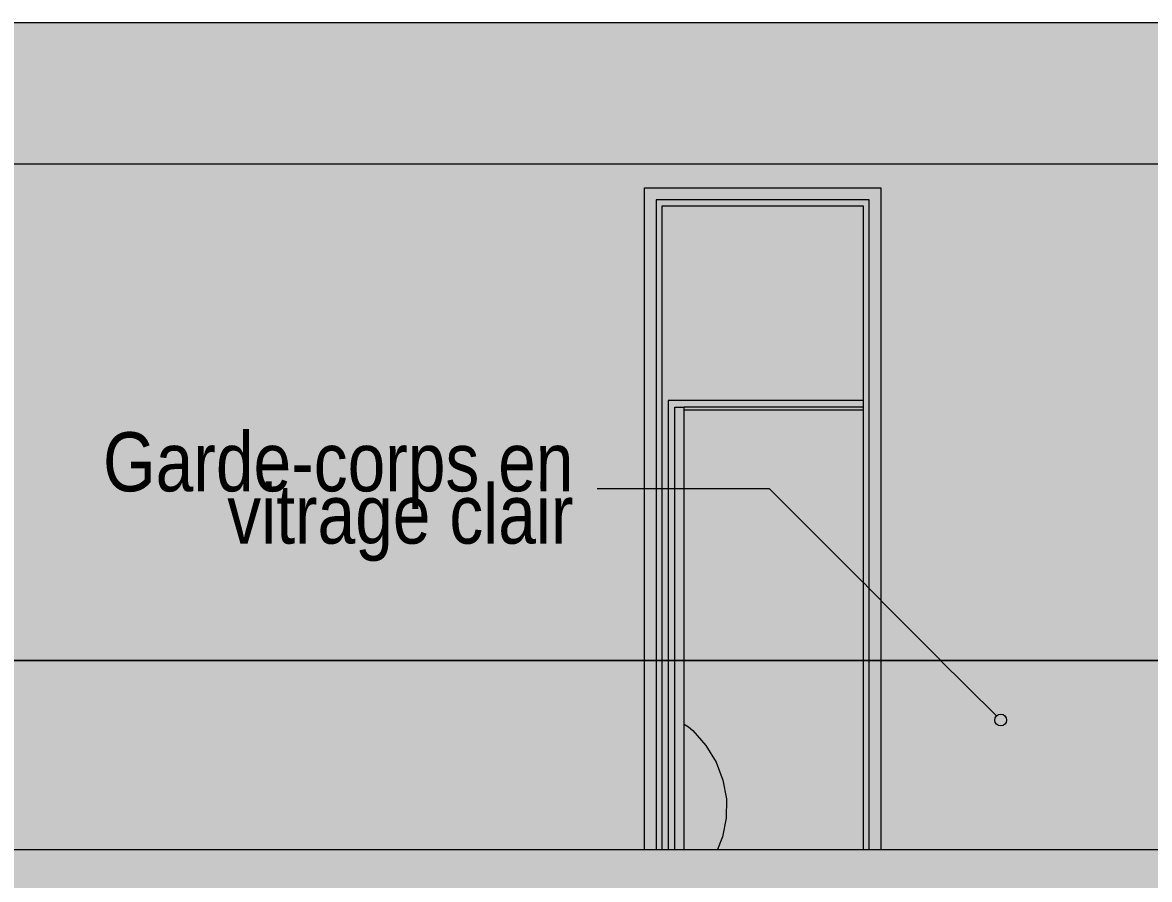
# Model space of a CAD drawing. Header units: centimetres. Extents: x -4381 to 5639, y -3920 to 4826.
# Drawn here: x 123.161 to 127.926, y 14.192 to 17.818 of the extents above; entities that cross this region are included whole.
import ezdxf
from ezdxf.xclip import XClip

# ---------------------------------------------------------------- set-up
doc = ezdxf.new("R2010")
doc.units = ezdxf.units.CM
doc.header["$MEASUREMENT"] = 0
doc.header["$XCLIPFRAME"] = 0
doc.set_wipeout_variables(frame=1)
doc.linetypes.add('Wipeout_Contour', pattern=[100, 0, -100])
for name, color, linetype, lineweight in [('00- Texts and Fills_Pen_No__7', 7, 'Continuous', 5), ('01- MOBILIER_Pen_No__1', 7, 'Continuous', 5), ('0_Pen_No__1', 7, 'Continuous', 5), ('Dalles_Pen_No__1', 7, 'Continuous', 5), ('Structural - Bearing_Pen_No__1', 7, 'Continuous', 5), ('Structural - Bearing_Pen_No__18', 9, 'Continuous', 5), ('Structural - Bearing_Pen_No__7', 7, 'Continuous', 5)]:
    doc.layers.add(name, color=color, linetype=linetype, lineweight=lineweight)
for name, color, linetype in [('Dalles', 7, 'Continuous'), ('Drawing & Figure', 7, 'Continuous'), ('Structural - Bearing', 7, 'Continuous')]:
    doc.layers.add(name, color=color, linetype=linetype)
for name, color, linetype, lineweight, true_color in [('Dalles_Pen_No__61', 7, 'Continuous', 5, 0x6a6a6a), ('Structural - Bearing_Pen_No__102', 7, 'Continuous', 5, 0xcccccc), ('Structural - Bearing_Pen_No__112', 7, 'Continuous', 5, 0xd5aaaa), ('Structural - Bearing_Pen_No__61', 7, 'Continuous', 5, 0x6a6a6a)]:
    doc.layers.add(name, color=color, linetype=linetype, lineweight=lineweight, true_color=true_color)
doc.styles.add('GENERATED_STYLE_2', font='')
doc.styles.get('GENERATED_STYLE_2').set_extended_font_data('Arial Narrow Occidental')

# ---------------------------------------------------------------- blocks, each defined once
blk = doc.blocks.new('Drawing_11_11', base_point=(474.0779, 10.6179))
at = {"color": 254, "linetype": 'Wipeout_Contour', "lineweight": 0, "ltscale": 2027.37655}
blk.add_wipeout([(117.6905, 17.2179), (117.6905, 15.1179), (121.9905, 15.1179), (121.9905, 17.1179), (122.9905, 17.1179), (122.9905, 15.1179), (125.7905, 15.1179), (125.7905, 17.1179), (126.7905, 17.1179), (126.7905, 15.1179), (128.5405, 15.1179), (128.5405, 17.1179), (130.5405, 17.1179), (130.5405, 15.1179), (131.6905, 15.1179), (131.6905, 17.2179)], dxfattribs=at).dxf.layer = 'Structural - Bearing'
at = {"color": 254, "linetype": 'Wipeout_Contour', "lineweight": 0, "ltscale": 503.985683}
blk.add_wipeout([(115.9905, 14.1179), (134.3905, 14.1179), (134.3905, 14.3179), (115.9905, 14.3179)], dxfattribs=at).dxf.layer = 'Structural - Bearing'
at = {"layer": 'Structural - Bearing_Pen_No__112', "linetype": 'Continuous', "ltscale": 10}
blk.add_hatch(color=256, dxfattribs=at).paths.add_polyline_path([(117.6905, 17.2179), (117.6905, 15.1179), (121.9905, 15.1179), (121.9905, 17.1179), (122.9905, 17.1179), (122.9905, 15.1179), (125.7905, 15.1179), (125.7905, 17.1179), (126.7905, 17.1179), (126.7905, 15.1179), (128.5405, 15.1179), (128.5405, 17.1179), (130.5405, 17.1179), (130.5405, 15.1179), (131.6905, 15.1179), (131.6905, 17.2179)])
at = {"layer": 'Structural - Bearing_Pen_No__61', "linetype": 'Continuous', "ltscale": 10}
blk.add_hatch(color=256, dxfattribs=at).paths.add_polyline_path([(115.9905, 14.1179), (134.3905, 14.1179), (134.3905, 14.3179), (115.9905, 14.3179)])
at = {"layer": '00- Texts and Fills_Pen_No__7', "linetype": 'Continuous', "insert": (125.4906, 15.8108), "char_height": 0.25, "width": 2.359623, "attachment_point": 6, "line_spacing_factor": 0.530688, "style": 'GENERATED_STYLE_2'}
blk.add_mtext('\\A1;{\\fArial Narrow Occidental|b0|i0|c0|p34;Garde-corps en vitrage clair}', dxfattribs=at)
at = {"color": 254, "linetype": 'Wipeout_Contour', "lineweight": 0, "ltscale": 505.596183}
blk.add_wipeout([(115.6905, 17.6179), (115.6905, 17.2179), (134.6905, 17.2179), (134.6905, 17.6179)], dxfattribs=at).dxf.layer = 'Dalles'
at = {"color": 254, "linetype": 'Wipeout_Contour', "lineweight": 0, "ltscale": 507.378713}
blk.add_wipeout([(125.7905, 17.0679), (125.7905, 15.1179), (125.8405, 15.1179), (125.8405, 17.0679)], dxfattribs=at).dxf.layer = 'Structural - Bearing'
at = {"color": 254, "linetype": 'Wipeout_Contour', "lineweight": 0, "ltscale": 511.148126}
blk.add_wipeout([(126.7405, 17.0679), (126.7405, 15.1179), (126.7905, 15.1179), (126.7905, 17.0679)], dxfattribs=at).dxf.layer = 'Structural - Bearing'
at = {"layer": 'Dalles_Pen_No__61', "linetype": 'Continuous', "ltscale": 10}
blk.add_hatch(color=256, dxfattribs=at).paths.add_polyline_path([(115.6905, 17.6179), (115.6905, 17.2179), (134.6905, 17.2179), (134.6905, 17.6179)])
at = {"layer": 'Structural - Bearing_Pen_No__18', "linetype": 'Continuous', "ltscale": 10}
for points in [[(125.7905, 17.0679), (125.7905, 15.1179), (125.8405, 15.1179), (125.8405, 17.0679)], [(126.7405, 17.0679), (126.7405, 15.1179), (126.7905, 15.1179), (126.7905, 17.0679)]]:
    blk.add_hatch(color=256, dxfattribs=at).paths.add_polyline_path(points)
at = {"layer": 'Dalles_Pen_No__1', "linetype": 'Continuous', "ltscale": 10}
blk.add_line((134.6905, 17.2179), (115.6905, 17.2179), dxfattribs=at)
at = {"color": 254, "linetype": 'Wipeout_Contour', "lineweight": 0, "ltscale": 505.762181}
blk.add_wipeout([(115.9905, 17.6179), (134.3905, 17.6179), (134.3905, 17.8179), (115.9905, 17.8179)], dxfattribs=at).dxf.layer = 'Structural - Bearing'
at = {"color": 254, "linetype": 'Wipeout_Contour', "lineweight": 0, "ltscale": 764.515854}
blk.add_wipeout([(126.7405, 17.0679), (126.7905, 17.0679), (126.7905, 17.1179), (125.7905, 17.1179), (125.7905, 17.0679), (125.8405, 17.0679)], dxfattribs=at).dxf.layer = 'Structural - Bearing'
at = {"color": 254, "linetype": 'Wipeout_Contour', "lineweight": 0, "ltscale": 507.520834}
blk.add_wipeout([(125.8405, 17.0429), (125.8405, 15.1179), (125.8655, 15.1179), (125.8655, 17.0429)], dxfattribs=at).dxf.layer = 'Structural - Bearing'
at = {"color": 254, "linetype": 'Wipeout_Contour', "lineweight": 0, "ltscale": 510.992707}
blk.add_wipeout([(126.7155, 17.0429), (126.7155, 15.1179), (126.7405, 15.1179), (126.7405, 17.0429)], dxfattribs=at).dxf.layer = 'Structural - Bearing'
at = {"layer": 'Structural - Bearing_Pen_No__18', "linetype": 'Continuous', "ltscale": 10}
for points in [[(126.7405, 17.0679), (126.7905, 17.0679), (126.7905, 17.1179), (125.7905, 17.1179), (125.7905, 17.0679), (125.8405, 17.0679)], [(125.8405, 17.0429), (125.8405, 15.1179), (125.8655, 15.1179), (125.8655, 17.0429)], [(126.7155, 17.0429), (126.7155, 15.1179), (126.7405, 15.1179), (126.7405, 17.0429)]]:
    blk.add_hatch(color=256, dxfattribs=at).paths.add_polyline_path(points)
at = {"layer": 'Structural - Bearing_Pen_No__61', "linetype": 'Continuous', "ltscale": 10}
blk.add_hatch(color=256, dxfattribs=at).paths.add_polyline_path([(115.9905, 17.6179), (134.3905, 17.6179), (134.3905, 17.8179), (115.9905, 17.8179)])
at = {"layer": 'Structural - Bearing_Pen_No__1', "linetype": 'Continuous', "ltscale": 10}
for p, q in [((115.9905, 17.8179), (134.3905, 17.8179)), ((125.7905, 17.1179), (126.7905, 17.1179))]:
    blk.add_line(p, q, dxfattribs=at)
at = {"color": 254, "linetype": 'Wipeout_Contour', "lineweight": 0, "ltscale": 764.489376}
blk.add_wipeout([(126.7405, 17.0679), (125.8405, 17.0679), (125.8405, 17.0429), (125.8655, 17.0429), (126.7155, 17.0429), (126.7405, 17.0429)], dxfattribs=at).dxf.layer = 'Structural - Bearing'
at = {"layer": 'Structural - Bearing_Pen_No__18', "linetype": 'Continuous', "ltscale": 10}
blk.add_hatch(color=256, dxfattribs=at).paths.add_polyline_path([(126.7405, 17.0679), (125.8405, 17.0679), (125.8405, 17.0429), (125.8655, 17.0429), (126.7155, 17.0429), (126.7405, 17.0429)])
at = {"layer": 'Structural - Bearing_Pen_No__1', "linetype": 'Continuous', "ltscale": 10}
blk.add_line((126.7405, 17.0679), (125.8405, 17.0679), dxfattribs=at)
at = {"color": 254, "linetype": 'Wipeout_Contour', "lineweight": 0, "ltscale": 509.255956}
blk.add_wipeout([(125.8655, 17.0429), (125.8655, 15.1179), (126.7155, 15.1179), (126.7155, 17.0429)], dxfattribs=at).dxf.layer = 'Structural - Bearing'
at = {"layer": 'Structural - Bearing_Pen_No__102', "linetype": 'Continuous', "ltscale": 10}
blk.add_hatch(color=256, dxfattribs=at).paths.add_polyline_path([(125.8655, 17.0429), (125.8655, 15.1179), (126.7155, 15.1179), (126.7155, 17.0429)])
at = {"layer": '00- Texts and Fills_Pen_No__7', "linetype": 'Continuous', "ltscale": 10}
blk.add_line((126.3193, 15.8443), (125.5906, 15.8443), dxfattribs=at)
at = {"layer": 'Structural - Bearing_Pen_No__1', "linetype": 'Continuous', "ltscale": 10}
blk.add_line((125.8655, 17.0429), (126.7155, 17.0429), dxfattribs=at)
at = {"layer": 'Structural - Bearing_Pen_No__7', "linetype": 'Continuous', "ltscale": 10}
for p, q in [((126.7155, 16.2179), (125.8905, 16.2179)), ((125.8905, 16.2179), (125.8905, 16.1779)), ((125.9185, 16.1899), (125.9585, 16.1899)), ((126.7155, 16.1899), (125.9585, 16.1899)), ((126.7155, 16.1779), (125.9585, 16.1779))]:
    blk.add_line(p, q, dxfattribs=at)
at = {"color": 254, "linetype": 'Wipeout_Contour', "lineweight": 0, "ltscale": 504.257435}
blk.add_wipeout([(116.0105, 14.3179), (134.3905, 14.3179), (134.3905, 15.1179), (116.0105, 15.1179)], dxfattribs=at).dxf.layer = 'Structural - Bearing'
at = {"layer": 'Structural - Bearing_Pen_No__102', "linetype": 'Continuous', "ltscale": 10}
blk.add_hatch(color=256, dxfattribs=at).paths.add_polyline_path([(116.0105, 14.3179), (134.3905, 14.3179), (134.3905, 15.1179), (116.0105, 15.1179)])
at = {"layer": '00- Texts and Fills_Pen_No__7', "linetype": 'Continuous', "ltscale": 10}
blk.add_line((127.2797, 14.8839), (126.3193, 15.8443), dxfattribs=at)
blk.add_circle((127.2974, 14.8662), 0.025, dxfattribs=at)
at = {"layer": '01- MOBILIER_Pen_No__1', "linetype": 'Continuous', "ltscale": 10}
for p, q in [((125.9585, 14.8483), (125.9699, 14.842)), ((125.9699, 14.842), (125.9763, 14.837)), ((125.9763, 14.837), (125.9954, 14.8217)), ((125.9954, 14.8217), (126.0509, 14.7593)), ((126.0509, 14.7593), (126.0938, 14.6888)), ((126.0938, 14.6888), (126.1228, 14.6125)), ((126.1228, 14.6125), (126.1372, 14.5327)), ((126.1372, 14.5327), (126.1364, 14.4517)), ((126.1364, 14.4517), (126.1205, 14.372)), ((126.1183, 14.3646), (126.0993, 14.3179)), ((126.1205, 14.372), (126.1183, 14.3646))]:
    blk.add_line(p, q, dxfattribs=at)
at = {"layer": '0_Pen_No__1', "linetype": 'Continuous', "ltscale": 10}
blk.add_line((115.9905, 15.1179), (134.4105, 15.1179), dxfattribs=at)
at = {"layer": 'Structural - Bearing_Pen_No__1', "linetype": 'Continuous', "ltscale": 10}
for p, q in [((125.7905, 14.3179), (125.7905, 17.1179)), ((126.7905, 17.1179), (126.7905, 14.3179)), ((125.8405, 17.0679), (125.8405, 14.3179)), ((126.7405, 14.3179), (126.7405, 17.0679)), ((125.8655, 14.3179), (125.8655, 17.0429)), ((126.7155, 17.0429), (126.7155, 14.3179)), ((134.3905, 15.1179), (116.0105, 15.1179)), ((131.6705, 15.1179), (116.0105, 15.1179)), ((115.9905, 14.3179), (134.3905, 14.3179))]:
    blk.add_line(p, q, dxfattribs=at)
at = {"layer": 'Structural - Bearing_Pen_No__7', "linetype": 'Continuous', "ltscale": 10}
for p, q in [((125.8905, 16.1779), (125.8905, 14.3179)), ((125.9185, 14.3179), (125.9185, 16.1899)), ((125.9585, 14.3179), (125.9585, 16.1899))]:
    blk.add_line(p, q, dxfattribs=at)

msp = doc.modelspace()

# ---------------------------------------------------------------- block references
at = {"layer": 'Drawing & Figure', "color": 151, "linetype": 'Continuous', "lineweight": 5, "ltscale": 10, "true_color": 0x80c2ff}
ref = msp.add_blockref('Drawing_11_11', (474.07794, 10.61787), dxfattribs=at)
XClip(ref).set_block_clipping_path([(101.4426918859, 0.9963282177), (149.8554874385, 21.3288080632)])

doc.saveas('drawing.dxf')
